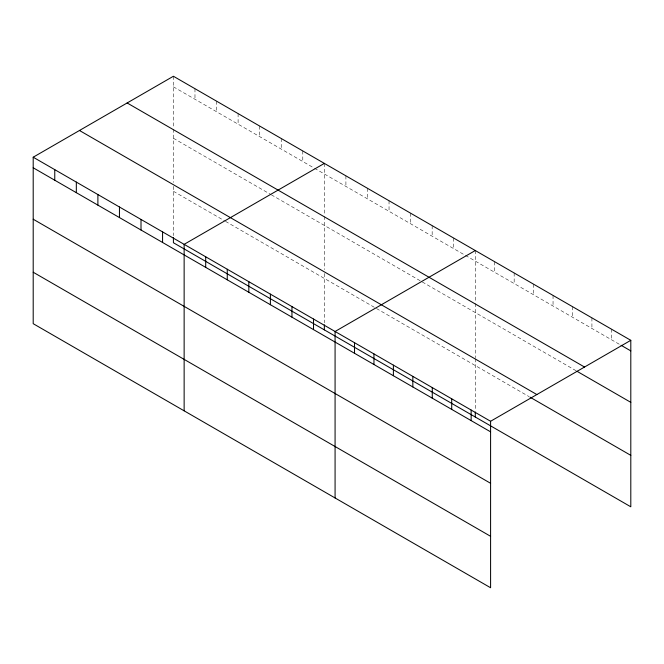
<?xml version="1.0" encoding="UTF-8"?>
<svg xmlns="http://www.w3.org/2000/svg" width="664" height="664" viewBox="0 0 664 664"><rect width="100%" height="100%" fill="white"/><g stroke="black" fill="none" stroke-linecap="round" stroke-linejoin="round"><path stroke-width="0.5" stroke-dasharray="3.32 2.49" d="M173.412 86.818L313.566 167.743M314.47 168.258L464.509 254.885M465.406 255.399L620.201 344.774M173.412 138.27L270.447 194.295M271.344 194.809L421.383 281.436M422.279 281.951L576.02 370.711M173.412 191.282L224.623 220.846M225.519 221.369L375.558 307.988M376.463 308.511L529.191 396.682M611.361 329.095L611.361 339.669M591.923 317.873L591.923 328.448M572.484 306.652L572.484 317.226M553.046 295.43L553.046 305.996M533.607 284.2L533.607 294.774M514.168 272.979L514.168 283.553M494.73 261.757L494.73 272.331M475.291 250.536L475.291 302.469M475.291 303.481L475.291 357.713M475.291 358.693L475.291 410.966M453.728 238.085L453.728 248.66M432.164 225.636L432.164 236.21M410.601 213.186L410.601 223.76M389.038 200.735L389.038 211.31M367.474 188.294L367.474 198.86M345.911 175.844L345.911 186.418M324.347 163.394L324.347 215.327M324.347 216.339L324.347 269.592M324.347 273.518L324.347 322.812M302.784 150.944L302.784 161.518M281.229 138.494L281.229 149.068M259.666 126.044L259.666 136.618M238.102 113.594L238.102 124.168M216.539 101.144L216.539 111.718M194.975 88.694L194.975 99.268M173.412 76.252L173.412 128.185M173.412 129.19L173.412 182.442M173.412 186.368L173.412 235.67"/><path stroke-width="1" d="M33.2 157.202L490.588 421.267L490.588 587.748L33.2 323.683L33.2 157.202L173.412 76.252L630.8 340.317L630.8 506.798L173.412 242.733L173.412 237.687M324.347 163.394L184.135 244.344L184.135 410.825M475.291 250.536L335.079 331.485L335.079 497.967M490.588 421.267L630.8 340.317M621.081 345.28L630.8 350.891M127.139 102.961L584.527 367.034M576.9 371.226L630.8 402.342M79.472 130.484L536.861 394.557M530.071 397.197L630.8 455.355M33.2 167.776L490.588 431.841M33.2 219.22L490.588 483.292M33.2 272.232L490.588 536.304M475.291 411.971L475.291 417.017M471.149 410.045L471.149 420.619M451.711 398.823L451.711 409.397M432.272 387.602L432.272 398.176M412.834 376.38L412.834 386.954M393.395 365.158L393.395 375.724M373.957 353.929L373.957 364.503M354.518 342.707L354.518 353.281M324.347 324.829L324.347 329.875M313.516 319.035L313.516 329.61M291.952 306.585L291.952 317.16M270.389 294.135L270.389 304.71M248.826 281.694L248.826 292.26M227.262 269.244L227.262 279.818M205.699 256.794L205.699 267.368M162.572 231.894L162.572 242.468M141.009 219.444L141.009 230.018M119.454 206.994L119.454 217.568M97.89 194.544L97.89 205.118M76.327 182.094L76.327 192.668M54.763 169.652L54.763 180.226"/></g></svg>
